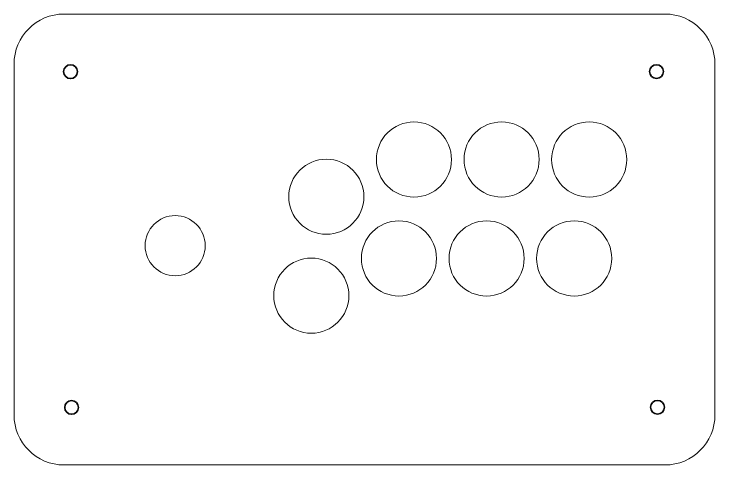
# Model space of a CAD drawing. Header units: millimetres. Extents: x 198 to 2216, y -826 to 151.
# Drawn here: x 1844.8 to 2124.8, y -496.6 to -316.6 of the extents above; entities that cross this region are included whole.
import ezdxf

# ---------------------------------------------------------------- set-up
doc = ezdxf.new("R2010")
doc.units = ezdxf.units.MM
doc.header["$MEASUREMENT"] = 0
doc.layers.add('Layer 1', color=7, linetype='Continuous')

msp = doc.modelspace()

# ---------------------------------------------------------------- linework, layer by layer
at = {"layer": 'Layer 1', "color": 250, "lineweight": 35}
for centre in [(1867.3873, -339.5856), (2101.4368, -339.5456), (1867.8267, -473.6106), (2101.8368, -473.5451)]:
    msp.add_ellipse(centre, major_axis=(0, 2.75), ratio=1, dxfattribs=at)
at = {"layer": 'Layer 1', "color": 250, "lineweight": 18}
for centre, major_axis, ratio in [((2004.5666, -374.6552), (0, 15), 1), ((2039.5666, -374.6427), (0, 15), 1), ((2074.5666, -374.6552), (0, 15), 1), ((1969.5666, -389.5052), (0, 15), 1), ((1909.1895, -409.0553), (0, 12.0001), 0.99999167), ((1998.5666, -414.1427), (0, 15), 1), ((2033.5667, -414.1427), (0, 15), 1), ((2068.5666, -414.1427), (0, 15), 1), ((1963.5666, -428.9927), (0, 15), 1)]:
    msp.add_ellipse(centre, major_axis=major_axis, ratio=ratio, dxfattribs=at)
msp.add_open_spline([(1864.8068, -316.5821), (1864.8068, -316.5821), (2104.8067, -316.5821), (2104.8067, -316.5821), (2115.8067, -316.5821), (2124.8067, -325.5821), (2124.8067, -336.582), (2124.8067, -336.582), (2124.8067, -476.5822), (2124.8067, -476.5822), (2124.8067, -487.5821), (2115.8067, -496.5821), (2104.8067, -496.5821), (2104.8067, -496.5821), (1864.8068, -496.5821), (1864.8068, -496.5821), (1853.8067, -496.5821), (1844.8067, -487.5821), (1844.8067, -476.5822), (1844.8067, -476.5822), (1844.8067, -336.582), (1844.8067, -336.582), (1844.8067, -325.5821), (1853.8067, -316.5821), (1864.8068, -316.5821)], degree=3, knots=[0, 0, 0, 0, 0.125, 0.125, 0.125, 0.25, 0.25, 0.25, 0.375, 0.375, 0.375, 0.5, 0.5, 0.5, 0.625, 0.625, 0.625, 0.75, 0.75, 0.75, 0.875, 0.875, 0.875, 1, 1, 1, 1], dxfattribs=at)

doc.saveas('drawing.dxf')
